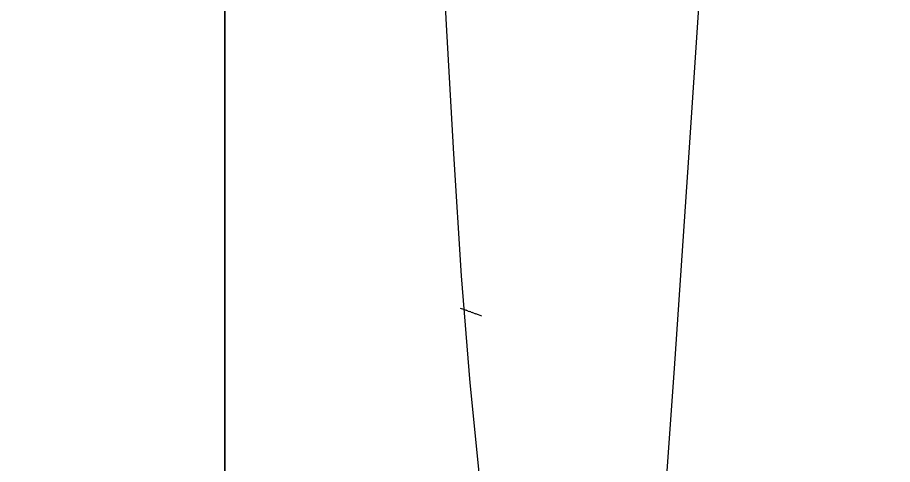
# Model space of a CAD drawing. Extents: x 11992 to 29481, y -6727 to 6811.
# Drawn here: x 24558.5 to 24652.6, y 1397.9 to 1446 of the extents above; entities that cross this region are included whole.
import ezdxf

# ---------------------------------------------------------------- set-up
doc = ezdxf.new("R2010")
doc.units = 0
doc.header["$MEASUREMENT"] = 0
doc.layers.get('0').update_dxf_attribs({"color": 8, "linetype": 'CONTINUOUS'})
doc.layers.add('zoylight 5回路', color=4, linetype='CONTINUOUS')

msp = doc.modelspace()

# ---------------------------------------------------------------- linework, layer by layer
for p, q in [((24580.771, 1218.279, -2426.43), (24580.771, 1770.233, -2426.43)), ((24580.771, 1443.523, -2139.854), (24580.771, 1494.25, -2141.874)), ((24580.771, 1429.889, -2020.102), (24580.771, 1462.748, -2022.392)), ((24603.847, 1461.479, -2436.428), (24604.579, 1445.858, -2436.428)), ((24580.771, 1425.747, -2128.659), (24580.771, 1460.032, -2131.457)), ((24580.771, 1444.772, -2375.188), (24580.771, 1448.356, -2371.072)), ((24580.771, 1447.109, -2158.05), (24580.771, 1445.76, -2157.243)), ((24580.771, 1446.154, -2436.429), (24580.771, 1441.831, -2436.429)), ((24580.771, 1445.76, -2157.243), (24580.771, 1444.388, -2156.47)), ((24604.579, 1445.858, -2436.428), (24605.37, 1431.34, -2436.428)), ((24580.771, 1440.956, -2379.096), (24580.771, 1444.772, -2375.188)), ((24580.771, 1444.388, -2156.47), (24580.771, 1442.994, -2155.73)), ((24580.771, 1392.88, -2133.794), (24580.771, 1443.523, -2139.854)), ((24580.771, 1442.994, -2155.73), (24580.771, 1441.579, -2155.023)), ((24580.771, 1441.831, -2436.429), (24580.771, 1437.521, -2436.429)), ((24580.771, 1441.579, -2155.023), (24580.771, 1440.275, -2154.405)), ((24580.771, 1436.914, -2382.804), (24580.771, 1440.956, -2379.096)), ((24580.771, 1440.275, -2154.405), (24580.771, 1438.955, -2153.812)), ((24580.771, 1438.955, -2153.812), (24580.771, 1437.621, -2153.243)), ((24580.771, 1437.621, -2153.243), (24580.771, 1436.274, -2152.696)), ((24580.771, 1437.521, -2436.429), (24580.771, 1433.225, -2436.429)), ((24580.771, 1432.651, -2386.316), (24580.771, 1436.914, -2382.804)), ((24580.771, 1436.274, -2152.696), (24580.771, 1434.917, -2152.172)), ((24580.771, 1434.917, -2152.172), (24580.771, 1433.549, -2151.67)), ((24580.771, 1433.549, -2151.67), (24580.771, 1432.174, -2151.188)), ((24580.771, 1433.225, -2436.429), (24580.771, 1428.944, -2436.429)), ((24580.771, 1428.17, -2389.637), (24580.771, 1432.651, -2386.316)), ((24580.771, 1432.174, -2151.188), (24580.771, 1430.792, -2150.728)), ((24605.37, 1431.34, -2436.428), (24606.222, 1418.209, -2436.428)), ((24580.771, 1430.792, -2150.728), (24580.771, 1429.404, -2150.286)), ((24580.771, 1396.862, -2016.261), (24580.771, 1429.889, -2020.102)), ((24580.771, 1429.404, -2150.286), (24580.771, 1428.014, -2149.865)), ((24580.771, 1428.944, -2436.429), (24580.771, 1424.679, -2436.429)), ((24580.771, 1423.476, -2392.773), (24580.771, 1428.17, -2389.637)), ((24580.771, 1428.014, -2149.865), (24580.771, 1426.621, -2149.461)), ((24580.771, 1426.621, -2149.461), (24580.771, 1425.228, -2149.076)), ((24580.771, 1391.337, -2123.997), (24580.771, 1425.747, -2128.659)), ((24580.771, 1425.228, -2149.076), (24580.771, 1422.184, -2148.291)), ((24580.771, 1424.679, -2436.429), (24580.771, 1420.431, -2436.429)), ((24580.771, 1418.576, -2395.728), (24580.771, 1423.476, -2392.773)), ((24580.771, 1422.184, -2148.291), (24580.771, 1419.12, -2147.57)), ((24580.771, 1420.431, -2436.429), (24580.771, 1416.202, -2436.429)), ((24580.771, 1419.12, -2147.57), (24580.771, 1416.084, -2146.914)), ((24580.771, 1413.472, -2398.508), (24580.771, 1418.576, -2395.728)), ((24606.222, 1418.209, -2436.428), (24607.142, 1406.672, -2436.428)), ((24580.771, 1416.202, -2436.429), (24580.771, 1411.991, -2436.429)), ((24580.771, 1416.084, -2146.914), (24580.771, 1413.124, -2146.324)), ((24606.12, 1414.73, -2433.928), (24606.471, 1414.597, -2433.97)), ((24606.471, 1414.597, -2433.97), (24606.758, 1414.488, -2434.095)), ((24606.981, 1414.403, -2434.303), (24606.758, 1414.488, -2434.095)), ((24606.981, 1414.403, -2434.303), (24607.141, 1414.343, -2434.595)), ((24607.236, 1414.306, -2434.97), (24607.141, 1414.343, -2434.595)), ((24607.268, 1414.294, -2435.428), (24607.236, 1414.306, -2434.97)), ((24607.268, 1414.294, -2436.428), (24607.268, 1414.294, -2435.428)), ((24607.271, 1414.292, -2436.428), (24607.271, 1414.292, -2435.428)), ((24607.271, 1414.292, -2435.428), (24607.303, 1414.28, -2434.97)), ((24607.303, 1414.28, -2434.97), (24607.399, 1414.244, -2434.595)), ((24607.559, 1414.185, -2434.303), (24607.399, 1414.244, -2434.595)), ((24607.559, 1414.185, -2434.303), (24607.783, 1414.101, -2434.095)), ((24580.771, 1408.17, -2401.119), (24580.771, 1413.472, -2398.508)), ((24608.071, 1413.993, -2433.97), (24607.783, 1414.101, -2434.095)), ((24608.423, 1413.862, -2433.928), (24608.071, 1413.993, -2433.97)), ((24580.771, 1413.124, -2146.324), (24580.771, 1410.287, -2145.8)), ((24580.771, 1411.991, -2436.429), (24580.771, 1407.801, -2436.429)), ((24580.771, 1410.287, -2145.8), (24580.771, 1407.621, -2145.344)), ((24580.771, 1402.675, -2403.564), (24580.771, 1408.17, -2401.119)), ((24580.771, 1407.801, -2436.429), (24580.771, 1403.632, -2436.429)), ((24580.771, 1407.621, -2145.344), (24580.771, 1405.173, -2144.957)), ((24607.142, 1406.672, -2436.428), (24608.135, 1396.647, -2436.428)), ((24580.771, 1405.173, -2144.957), (24580.771, 1402.992, -2144.64)), ((24580.771, 1403.632, -2436.429), (24580.771, 1399.486, -2436.429)), ((24580.771, 1402.992, -2144.64), (24580.771, 1401.125, -2144.395)), ((24580.771, 1396.992, -2405.851), (24580.771, 1402.675, -2403.564)), ((24580.771, 1401.125, -2144.395), (24580.771, 1399.618, -2144.221)), ((24580.771, 1399.618, -2144.221), (24580.771, 1398.521, -2144.12)), ((24580.771, 1399.486, -2436.429), (24580.771, 1395.362, -2436.429)), ((24580.771, 1398.521, -2144.12), (24580.771, 1397.88, -2144.093))]:
    msp.add_line(p, q)
at = {"layer": 'zoylight 5回路', "linetype": 'Continuous'}
msp.add_arc((14919.864, 2083.779), 9732.761, 346.7069053, 20.210333, dxfattribs=at)

doc.saveas('drawing.dxf')
